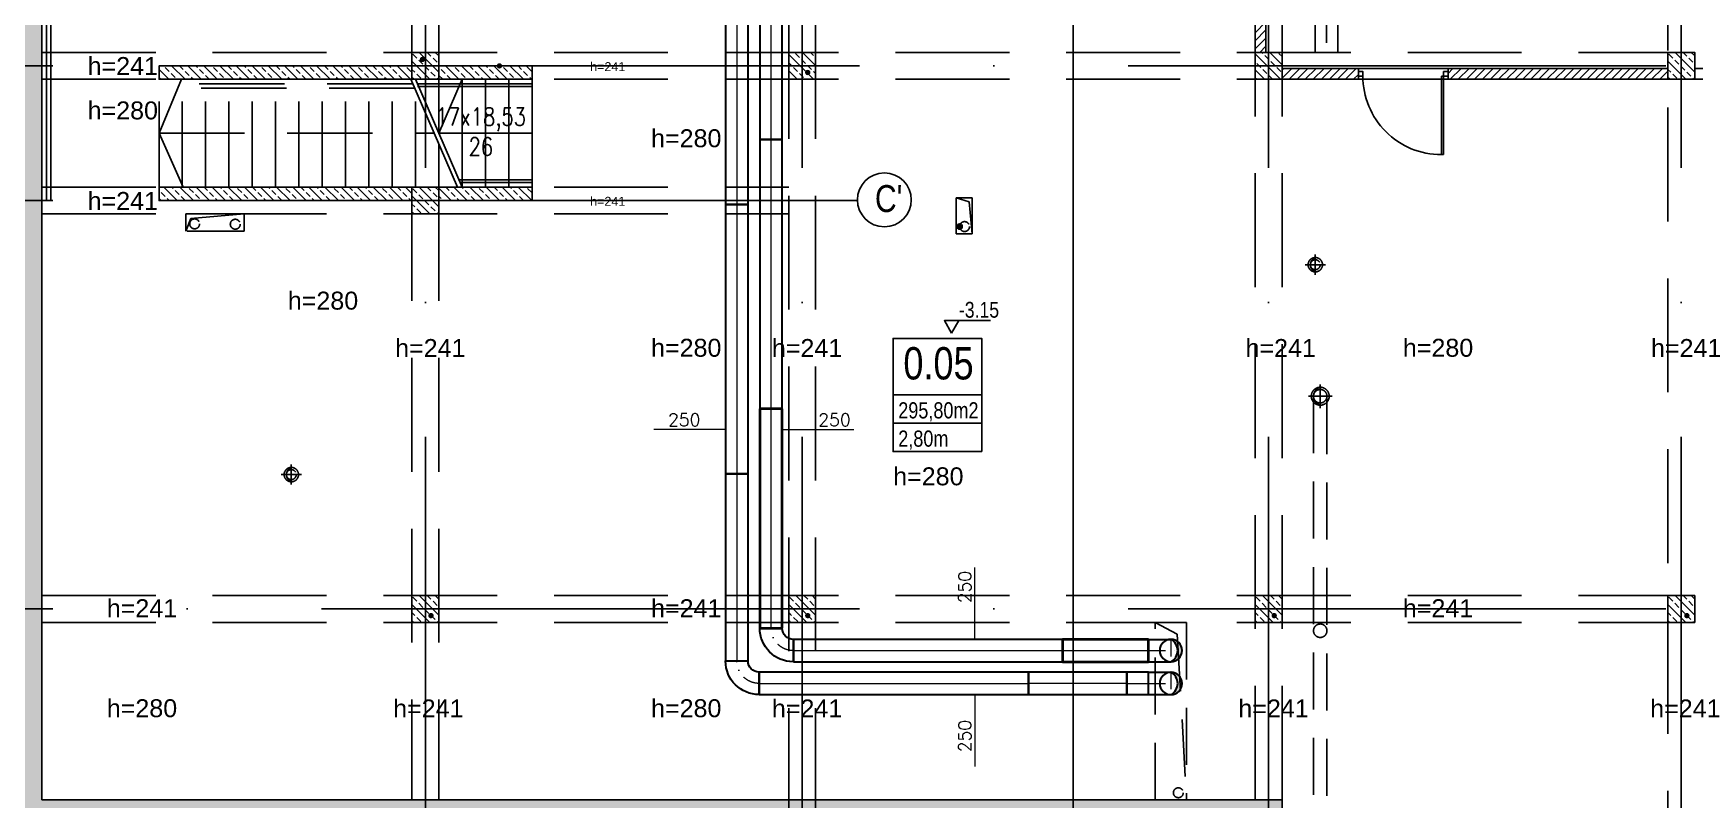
# Model space of a CAD drawing. Header units: millimetres. Extents: x -135140 to 267856, y -70704 to 149933.
# Drawn here: x 166503 to 185025, y -55041 to -46503 of the extents above; entities that cross this region are included whole.
import ezdxf
from ezdxf.enums import TextEntityAlignment as Align

# ---------------------------------------------------------------- set-up
doc = ezdxf.new("R2010")
doc.units = ezdxf.units.MM
doc.header["$LTSCALE"] = 99.9
for name, pattern in [('0707_PB_080619_gn_xref$0$ACAD_ISO10W100', [18, 12, -3, 0, -3]), ('ACAD_ISO03W100', [30, 12, -18]), ('ACAD_ISO10W100', [18, 12, -3, 0, -3]), ('DASHDOT', [25.4, 12.7, -6.35, 0, -6.35]), ('HIDDEN', [9.525, 6.35, -3.175])]:
    doc.linetypes.add(name, pattern=pattern)
for name, color, linetype in [('+48_ARMATURA', 251, 'Continuous'), ('+48_HACZE', 253, 'Continuous'), ('+48_KANALIZACJA SANIT.', 251, 'Continuous'), ('+48_KOTY', 250, 'Continuous'), ('+48_OPISY', 251, 'Continuous'), ('+48_OPISY T', 251, 'Continuous'), ('+48_OPISY_POM', 250, 'Continuous'), ('+48_OSIE', 8, 'Continuous'), ('+48_PODCIAGI', 250, 'Continuous'), ('+48_PODCIĄG', 250, 'ACAD_ISO03W100'), ('+48_PRZEBICIA', 143, 'Continuous'), ('+48_SCHODY', 250, 'Continuous'), ('+48_SCIANY', 250, 'Continuous'), ('+48_SPUSTY', 150, 'Continuous'), ('+48_STOLARKA_DRZWI', 250, 'Continuous'), ('+48_WEŁNA', 252, 'Continuous'), ('+48_WIDOK', 250, 'Continuous'), ('SCHODY_', 250, 'Continuous')]:
    doc.layers.add(name, color=color, linetype=linetype)
for name, color, linetype, lineweight in [('2DH_SYM', 64, 'Continuous', 18), ('2DL_PRO_N1', 10, 'Continuous', 30), ('2DL_PRO_W11', 160, 'Continuous', 30), ('2DL_PRO_xxx1', 1, 'Continuous', 35), ('CP_AXISAC', 7, 'DASHDOT', 0)]:
    doc.layers.add(name, color=color, linetype=linetype, lineweight=lineweight)
doc.styles.add('ARIAL', font='ARIAL.TTF')
doc.styles.add('CP_ATTR', font='ROMANS.SHX')
doc.styles.add('WRP_ARIAL', font='ARIAL.TTF', dxfattribs={"width": 0.8})
doc.styles.add('wymiary', font='romans.shx', dxfattribs={"width": 0.8})
doc.linetypes.add('ZIGZAG', pattern='A,0.00254,-5.08,[131,ltypeshp.shx,S=5.08,R=0,X=-5.08,Y=0],-10.16,[131,ltypeshp.shx,S=5.08,R=180,X=5.08,Y=0],-5.08', length=20.32254)
pattern_1 = [(135, (-521979.69, -79392.44), (-89.802561, -89.802561), []), (135, (-521979.69, -79302.64), (-89.802561, -89.802561), [63.5, -31.75])]
pattern_2 = [(135, (-521979.69, -79392.44), (-89.802561, -89.802561), []), (135, (-521979.69, -79302.64), (-89.802561, -89.802561), [63.5, -31.75])]
pattern_3 = [(225, (-521979.69, -79392.44), (44.9012806, -44.9012806), [])]

# ---------------------------------------------------------------- blocks, each defined once
blk = doc.blocks.new('OZN_OSI')
at = {"layer": '+48_OSIE', "linetype": 'Continuous', "ltscale": 5}
blk.add_circle((0, -30), 30, dxfattribs=at)
at = {"layer": '+48_OSIE', "linetype": 'Continuous', "ltscale": 5, "style": 'WRP_ARIAL', "width": 0.8}
blk.add_attdef('NR', (-23.3, -43.5), '', height=30, dxfattribs=at)
blk = doc.blocks.new('drzwi')
at = {"layer": '+48_STOLARKA_DRZWI'}
for p, q in [((-2, 0), (-2, -70)), ((0, 0), (-2, 0)), ((0, 0), (0, -70)), ((-2, -70), (0, -70))]:
    blk.add_line(p, q, dxfattribs=at)
blk.add_arc((-2, 0), 70, 180, 270, dxfattribs=at)
blk = doc.blocks.new('DRZWI_90')
at = {"layer": '+48_STOLARKA_DRZWI'}
for points in [[(36405.5, 16749.3), (36405.5, 16744.3), (36410.5, 16744.3), (36410.5, 16749.3)], [(36405.5, 16654.3), (36405.5, 16649.3), (36410.5, 16649.3), (36410.5, 16654.3)]]:
    blk.add_lwpolyline(points, close=True, dxfattribs=at)
at = {"layer": '+48_STOLARKA_DRZWI', "xscale": 1.25, "yscale": 1.25, "zscale": 1.25, "rotation": 270}
blk.add_blockref('drzwi', (36405.5, 16654.3), dxfattribs=at)
blk = doc.blocks.new('OPISY_POM_METKA')
at = {"layer": '+48_OPISY_POM', "ltscale": 5}
for points in [[(0, -70), (109.7, -70), (109.7, 0), (0, 0)], [(109.7, -105), (0, -105), (0, -70), (109.7, -70)]]:
    blk.add_lwpolyline(points, close=True, dxfattribs=at)
at = {"layer": '+48_OPISY_POM'}
blk.add_lwpolyline([(109.7, -140), (0, -140), (0, -105), (109.7, -105)], close=True, dxfattribs=at)
at = {"layer": '+48_OPISY_POM', "ltscale": 5, "style": 'WRP_ARIAL', "width": 0.8}
for tag, p, height in [('NRPOM', (25.8, -50.8), 40), ('POW', (6.4, -99), 20)]:
    blk.add_attdef(tag, p, '', height=height, dxfattribs=at)
at = {"layer": '+48_OPISY_POM', "style": 'WRP_ARIAL', "width": 0.8}
blk.add_attdef('H', (6.4, -134), '', height=20, dxfattribs=at)
blk = doc.blocks.new('2CP_AC_ELBW_RO_D250_D250_R250_A90_E0_F0')
at = {"ltscale": 0.15}
for p, q in [((375, 250), (125, 250)), ((125, 250), (125, 250)), ((375, 250), (375, 250)), ((0, -125), (0, 125)), ((0, 125), (0, 125)), ((0, -125), (0, -125))]:
    blk.add_line(p, q, dxfattribs=at)
for radius in [375, 125]:
    blk.add_arc((0, 250), radius, 270, 0, dxfattribs=at)
at = {"layer": 'CP_AXISAC', "ltscale": 0.15}
for p, q in [((250, 250), (250, 250)), ((0, 0), (0, 0))]:
    blk.add_line(p, q, dxfattribs=at)
blk.add_arc((0, 250), 250, 270, 0, dxfattribs=at)
at = {"linetype": 'ByBlock', "ltscale": 0.15, "style": 'CP_ATTR', "flags": 9}
for tag in ['NAME', 'PRODUCER', 'PRODUCT-TYPE', 'ARTICLE', 'FLOW', 'OTHER']:
    blk.add_attdef(tag, (0, 0), '', height=0.0001, dxfattribs=at)
blk = doc.blocks.new('RoZplus')
blk.add_hatch(color=256).paths.add_polyline_path([(0, 0.5, -0.6), (0, -0.5, 1)])
for centre, radius, start, end in [((0, 0), 0.5, 90, 270), ((0, 0), 0.5, 270, 90), ((-0.267, 0), 0.567, 298.07249, 61.92751)]:
    blk.add_arc(centre, radius, start, end)
blk = doc.blocks.new('2CP_AC_ELBZ_RO_D250_D250_R250_A90_E0_F0_ys')
at = {"ltscale": 0.15}
for p, q in [((0, -125), (0, 125)), ((0, 125), (0, 125)), ((0, 125), (250, 125)), ((0, -125), (0, -125)), ((0, -125), (250, -125))]:
    blk.add_line(p, q, dxfattribs=at)
at = {"layer": 'CP_AXISAC', "ltscale": 0.15}
for p, q in [((0, 0), (375, 0)), ((250, 125), (250, -125))]:
    blk.add_line(p, q, dxfattribs=at)
at = {"ltscale": 0.15, "xscale": 250, "yscale": 250}
blk.add_blockref('RoZplus', (250, 0), dxfattribs=at)
at = {"linetype": 'ByBlock', "ltscale": 0.15, "style": 'CP_ATTR', "flags": 9}
for tag in ['NAME', 'PRODUCER', 'PRODUCT-TYPE', 'ARTICLE', 'FLOW', 'OTHER']:
    blk.add_attdef(tag, (0, 0), '', height=0.0001, dxfattribs=at)
blk = doc.blocks.new('2CP_AC_PIPE_RO')
at = {"ltscale": 0.15}
for p, q in [((1, 0.5), (0, 0.5)), ((0, 0.5), (0, -0.5)), ((1, -0.5), (1, 0.5)), ((0, -0.5), (1, -0.5))]:
    blk.add_line(p, q, dxfattribs=at)
at = {"layer": 'CP_AXISAC', "ltscale": 0.15}
blk.add_line((0, 0), (1, 0), dxfattribs=at)
at = {"linetype": 'ByBlock', "ltscale": 0.15, "style": 'CP_ATTR', "flags": 9}
for tag in ['NAME', 'PRODUCER', 'PRODUCT-TYPE', 'ARTICLE', 'FLOW', 'OTHER']:
    blk.add_attdef(tag, (0, 0), '', height=0.0001, dxfattribs=at)
blk = doc.blocks.new('CPHS_DS08')
blk.add_line((0, 0), (2, 0))
at = {"linetype": 'ByBlock', "style": 'CP_ATTR', "flags": 9}
blk.add_attdef('VAL', text='', height=0.00005, dxfattribs=at).set_placement((0.408, 0.182), align=Align.MIDDLE_LEFT)
at = {"style": 'CP_ATTR', "flags": 14}
blk.add_attdef('FI', text='', height=0.35, dxfattribs=at).set_placement((0.784, 0.275), align=Align.MIDDLE)
at = {"style": 'CP_ATTR', "flags": 12}
blk.add_attdef('EVAL_W_MM', text='', height=0.35, dxfattribs=at).set_placement((1.006, 0.275), align=Align.MIDDLE_LEFT)
blk = doc.blocks.new('CPHS_DS09')
blk.add_line((0, 0), (-2, 0))
at = {"style": 'CP_ATTR', "flags": 14}
blk.add_attdef('FI', text='', height=0.35, dxfattribs=at).set_placement((-1.807, 0.275), align=Align.MIDDLE)
at = {"style": 'CP_ATTR', "flags": 12}
blk.add_attdef('EVAL_W_MM', text='', height=0.35, dxfattribs=at).set_placement((-1.604, 0.275), align=Align.MIDDLE_LEFT)
at = {"linetype": 'ByBlock', "style": 'CP_ATTR', "flags": 9}
blk.add_attdef('VAL', text='', height=0.00005, dxfattribs=at).set_placement((-1.342, 0.182), align=Align.MIDDLE_LEFT)

msp = doc.modelspace()

# ---------------------------------------------------------------- hatches: boundary and pattern name
at = {"layer": '+48_HACZE'}
h = msp.add_hatch(dxfattribs=at)
h.set_pattern_fill('ANSI33', color=256, scale=20, angle=90, style=0)
h.set_pattern_definition([(135, (-521979.69, -79392.44), (-89.802561, -89.802561), []), (135, (-521979.69, -79302.64), (-89.802561, -89.802561), [63.5, -31.75])])
h.paths.add_polyline_path([(182681, -56378), (182681, -56336), (180275, -56336), (180275, -56461), (182681, -56461)])
h.paths.add_polyline_path([(182681, -56211), (180425, -56211), (180425, -55838), (180275, -55838), (180275, -56336), (182681, -56336)])
h.paths.add_polyline_path([(180275, -56336), (180175, -56336), (180175, -56461), (180275, -56461)])
h.paths.add_polyline_path([(180275, -55838), (180175, -55838), (180175, -56336), (180275, -56336)])
h.paths.add_polyline_path([(180275, -55166), (180125, -55166), (180125, -55291), (180175, -55291), (180175, -55838), (180275, -55838)])
h.paths.add_polyline_path([(180425, -55166), (180275, -55166), (180275, -55838), (180425, -55838)])
h.paths.add_polyline_path([(180425, -55041), (180275, -55041), (180275, -55166), (180425, -55166)])
h.paths.add_polyline_path([(180275, -55041), (180125, -55041), (180125, -55166), (180275, -55166)])
h.paths.add_polyline_path([(180125, -55041), (175225, -55041), (175225, -55166), (180125, -55166)])
h.paths.add_polyline_path([(180125, -55166), (175225, -55166), (175225, -55291), (180125, -55291)])
h.paths.add_polyline_path([(175225, -55041), (175075, -55041), (175075, -55166), (175225, -55166)])
h.paths.add_polyline_path([(175225, -55166), (175075, -55166), (175075, -55291), (175225, -55291)])
h.paths.add_polyline_path([(175075, -55166), (174925, -55166), (174925, -55291), (175075, -55291)])
h.paths.add_polyline_path([(175075, -55041), (174925, -55041), (174925, -55166), (175075, -55166)])
h.paths.add_polyline_path([(174925, -55041), (172352, -55041), (172352, -55166), (174925, -55166)])
h.paths.add_polyline_path([(174925, -55166), (172352, -55166), (172352, -55291), (174925, -55291)])
h.paths.add_polyline_path([(172352, -55166), (170875, -55166), (170875, -55291), (172352, -55291), (172352, -55277)])
h.paths.add_polyline_path([(172352, -55041), (170875, -55041), (170875, -55166), (172352, -55166)])
h.paths.add_polyline_path([(170875, -55041), (167065, -55041), (167065, -55166), (170875, -55166)])
h.paths.add_polyline_path([(170875, -55166), (167065, -55166), (167065, -55291), (170875, -55291)])
h.paths.add_polyline_path([(167065, -55166), (166475, -55166), (166475, -55291), (167065, -55291)])
h.paths.add_polyline_path([(167065, -55041), (166600, -55041), (166600, -52916), (166475, -52916), (166475, -55166), (167065, -55166)])
h.paths.add_polyline_path([(166475, -55166), (166350, -55166), (166350, -55291), (166475, -55291)])
h.paths.add_polyline_path([(166475, -52916), (166350, -52916), (166350, -55166), (166475, -55166)])
h.paths.add_polyline_path([(166475, -52200), (166355, -52200), (166350, -52200), (166350, -52916), (166475, -52916)])
h.paths.add_polyline_path([(166600, -52200), (166475, -52200), (166475, -52916), (166600, -52916)])
h.paths.add_polyline_path([(166600, -49899), (166475, -49899), (166475, -52200), (166600, -52200)])
h.paths.add_polyline_path([(166475, -49899), (166350, -49899), (166350, -52200), (166468, -52200), (166475, -52200)])
h.paths.add_polyline_path([(166475, -48366), (166350, -48366), (166350, -49899), (166475, -49899)])
h.paths.add_polyline_path([(166600, -48446), (166600, -48366), (166475, -48366), (166475, -49899), (166600, -49899)])
h.paths.add_polyline_path([(166600, -46991), (166600, -46866), (166475, -46866), (166475, -48366), (166600, -48366)])
h.paths.add_polyline_path([(166475, -46866), (166350, -46866), (166350, -48366), (166475, -48366)])
h.paths.add_polyline_path([(166475, -43971), (166350, -43971), (166350, -46866), (166475, -46866)])
h.paths.add_polyline_path([(166600, -43971), (166475, -43971), (166475, -46866), (166600, -46866)])
h.paths.add_polyline_path([(166475, -40616), (166350, -40616), (166350, -43971), (166475, -43971)])
h.paths.add_polyline_path([(166600, -40616), (166475, -40616), (166475, -43971), (166600, -43971)])
h.paths.add_polyline_path([(166475, -39591), (166350, -39591), (166350, -40616), (166475, -40616)])
h.paths.add_polyline_path([(166600, -39591), (166475, -39591), (166475, -40616), (166600, -40616)])
h = msp.add_hatch(dxfattribs=at)
h.set_pattern_fill('ANSI31', color=256, scale=20, angle=180, style=0)
h.set_pattern_definition(pattern_3)
h.paths.add_polyline_path([(180125, -46716), (180245, -46716), (180245, -40766), (180125, -40766)])
h = msp.add_hatch(dxfattribs=at)
h.set_pattern_fill('ANSI33', color=256, scale=20, angle=90, style=0)
h.set_pattern_definition([(135, (-521979.69, -85642.44), (-89.802561, -89.802561), []), (135, (-521979.69, -85552.64), (-89.802561, -89.802561), [63.5, -31.75])])
h.paths.add_polyline_path([(170725, -47016), (171025, -47016), (171025, -46716), (170725, -46716)])
h = msp.add_hatch(dxfattribs=at)
h.set_pattern_fill('ANSI33', color=256, scale=20, angle=90, style=0)
h.set_pattern_definition(pattern_1)
h.paths.add_polyline_path([(175075, -46866), (174925, -46866), (174925, -47016), (175075, -47016)])
h.paths.add_polyline_path([(175075, -47016), (175225, -47016), (175225, -46866), (175075, -46866)])
h.paths.add_polyline_path([(175225, -46716), (175075, -46716), (175075, -46866), (175225, -46866)])
h.paths.add_polyline_path([(175075, -46866), (175075, -46716), (174925, -46716), (174925, -46866)])
h = msp.add_hatch(dxfattribs=at)
h.set_pattern_fill('ANSI33', color=256, scale=20, angle=90, style=0)
h.set_pattern_definition(pattern_1)
h.paths.add_polyline_path([(180275, -46716), (180125, -46716), (180125, -46866), (180275, -46866)])
h.paths.add_polyline_path([(180275, -46716), (180275, -46866), (180425, -46866), (180425, -46716)])
h.paths.add_polyline_path([(180425, -47016), (180425, -46866), (180275, -46866), (180275, -47016)])
h.paths.add_polyline_path([(180275, -46866), (180125, -46866), (180125, -47016), (180275, -47016)])
h = msp.add_hatch(dxfattribs=at)
h.set_pattern_fill('ANSI33', color=256, scale=20, angle=90, style=0)
h.set_pattern_definition([(135, (-507979.69, -85642.44), (-89.802561, -89.802561), []), (135, (-507979.69, -85552.64), (-89.802561, -89.802561), [63.5, -31.75])])
h.paths.add_polyline_path([(184725, -47016), (185025, -47016), (185025, -46716), (184725, -46716)])
h = msp.add_hatch(dxfattribs=at)
h.set_pattern_fill('ANSI33', color=256, scale=20, angle=90, style=0)
h.set_pattern_definition(pattern_2)
h.paths.add_polyline_path([(170725, -46866), (167905, -46866), (167905, -47016), (170725, -47016)])
h = msp.add_hatch(dxfattribs=at)
h.set_pattern_fill('ANSI33', color=256, scale=20, angle=90, style=0)
h.set_pattern_definition(pattern_2)
h.paths.add_polyline_path([(172065, -46866), (171025, -46866), (171025, -47016), (172065, -47016)])
h = msp.add_hatch(dxfattribs=at)
h.set_pattern_fill('ANSI31', color=256, scale=20, angle=180, style=0)
h.set_pattern_definition(pattern_3)
h.paths.add_polyline_path([(180425, -46896), (181275, -46896), (181275, -47016), (180425, -47016)])
h = msp.add_hatch(dxfattribs=at)
h.set_pattern_fill('ANSI31', color=256, scale=20, angle=180, style=0)
h.set_pattern_definition([(225, (-521979.69, -79392.44), (44.9012806, -44.9012806), [])])
h.paths.add_polyline_path([(182275, -46896), (184725, -46896), (184725, -47016), (182275, -47016)])
h = msp.add_hatch(dxfattribs=at)
h.set_pattern_fill('ANSI33', color=256, scale=20, angle=90, style=0)
h.set_pattern_definition(pattern_2)
h.paths.add_polyline_path([(170725, -48366), (167905, -48366), (167905, -48216), (170725, -48216)])
h = msp.add_hatch(dxfattribs=at)
h.set_pattern_fill('ANSI33', color=256, scale=20, angle=90, style=0)
h.set_pattern_definition([(135, (-521979.69, -87142.44), (-89.802561, -89.802561), []), (135, (-521979.69, -87052.64), (-89.802561, -89.802561), [63.5, -31.75])])
h.paths.add_polyline_path([(170725, -48516), (171025, -48516), (171025, -48216), (170725, -48216)])
h = msp.add_hatch(dxfattribs=at)
h.set_pattern_fill('ANSI33', color=256, scale=20, angle=90, style=0)
h.set_pattern_definition(pattern_2)
h.paths.add_polyline_path([(172065, -48366), (171025, -48366), (171025, -48216), (172065, -48216)])
h = msp.add_hatch(dxfattribs=at)
h.set_pattern_fill('ANSI33', color=256, scale=20, angle=90, style=0)
h.set_pattern_definition([(135, (-521979.69, -91692.44), (-89.802561, -89.802561), []), (135, (-521979.69, -91602.64), (-89.802561, -89.802561), [63.5, -31.75])])
h.paths.add_polyline_path([(170725, -53066), (171025, -53066), (171025, -52766), (170725, -52766)])
h = msp.add_hatch(dxfattribs=at)
h.set_pattern_fill('ANSI33', color=256, scale=20, angle=90, style=0)
h.set_pattern_definition([(135, (-517779.69, -91692.44), (-89.802561, -89.802561), []), (135, (-517779.69, -91602.64), (-89.802561, -89.802561), [63.5, -31.75])])
h.paths.add_polyline_path([(174925, -53066), (175225, -53066), (175225, -52766), (174925, -52766)])
h = msp.add_hatch(dxfattribs=at)
h.set_pattern_fill('ANSI33', color=256, scale=20, angle=90, style=0)
h.set_pattern_definition([(135, (-512579.69, -91692.44), (-89.802561, -89.802561), []), (135, (-512579.69, -91602.64), (-89.802561, -89.802561), [63.5, -31.75])])
h.paths.add_polyline_path([(180125, -53066), (180425, -53066), (180425, -52766), (180125, -52766)])
h = msp.add_hatch(dxfattribs=at)
h.set_pattern_fill('ANSI33', color=256, scale=20, angle=90, style=0)
h.set_pattern_definition([(135, (-507979.69, -91692.44), (-89.802561, -89.802561), []), (135, (-507979.69, -91602.64), (-89.802561, -89.802561), [63.5, -31.75])])
h.paths.add_polyline_path([(184725, -53066), (185025, -53066), (185025, -52766), (184725, -52766)])
at = {"layer": '+48_OPISY T'}
h = msp.add_hatch(color=256, dxfattribs=at)
edge = h.paths.add_edge_path()
edge.add_arc((170842, -46794), 30, 0, 360)
h = msp.add_hatch(color=256, dxfattribs=at)
edge = h.paths.add_edge_path()
edge.add_arc((171700, -46866), 30, 0, 360)
h = msp.add_hatch(color=256, dxfattribs=at)
edge = h.paths.add_edge_path()
edge.add_arc((175137, -46940), 30, 0, 360)
h = msp.add_hatch(color=256, dxfattribs=at)
edge = h.paths.add_edge_path()
edge.add_arc((176830, -48656), 30, 0, 360)
h = msp.add_hatch(color=256, dxfattribs=at)
edge = h.paths.add_edge_path()
edge.add_arc((170937, -52990), 30, 0, 360)
h = msp.add_hatch(color=256, dxfattribs=at)
edge = h.paths.add_edge_path()
edge.add_arc((175137, -52990), 30, 0, 360)
h = msp.add_hatch(color=256, dxfattribs=at)
edge = h.paths.add_edge_path()
edge.add_arc((180337, -52990), 30, 0, 360)
h = msp.add_hatch(color=256, dxfattribs=at)
edge = h.paths.add_edge_path()
edge.add_arc((184937, -52990), 30, 0, 360)

# ---------------------------------------------------------------- linework, layer by layer
at = {"layer": '+48_ARMATURA'}
msp.add_lwpolyline([(169787, -47006), (169787, -47006)], dxfattribs=at)
at = {"layer": '+48_KANALIZACJA SANIT.', "linetype": 'HIDDEN', "ltscale": 0.5}
for centre in [(168302, -48626), (176885, -48656), (169380, -51419), (179268, -54963)]:
    msp.add_circle(centre, 55, dxfattribs=at)
at = {"layer": '+48_KOTY', "ltscale": 5}
msp.add_line((176821, -49703), (177173, -49703), dxfattribs=at)
msp.add_lwpolyline([(176741, -49842), (176821, -49703), (176661, -49703)], close=True, dxfattribs=at)
at = {"layer": '+48_OPISY T'}
msp.add_circle((176830, -48656), 30, dxfattribs=at)
at = {"layer": '+48_OSIE', "linetype": 'ACAD_ISO10W100', "ltscale": 5}
for p, q in [((170875, -33017), (170875, -57353)), ((175075, -33017), (175075, -57353)), ((180275, -33017), (180275, -57353)), ((184875, -33017), (184875, -57353)), ((180920, -40616), (180920, -46866)), ((160727, -46866), (191870, -46866)), ((160727, -48366), (175691, -48366)), ((160727, -52916), (191870, -52916))]:
    msp.add_line(p, q, dxfattribs=at)
at = {"layer": '+48_PODCIAGI', "linetype": 'HIDDEN', "ltscale": 3}
for p, q in [((180795, -46716), (180795, -40766)), ((181045, -46716), (181045, -40766))]:
    msp.add_line(p, q, dxfattribs=at)
at = {"layer": '+48_PODCIĄG', "linetype": 'HIDDEN', "ltscale": 2}
for p, q in [((170725, -47016), (170725, -34621)), ((171025, -47016), (171025, -34621)), ((174925, -55290), (174925, -34621)), ((175225, -55290), (175225, -34621)), ((180125, -55041), (180125, -34621)), ((180425, -55041), (180425, -34621)), ((184725, -56211), (184725, -34621)), ((166600, -46716), (190550, -46716)), ((166600, -47016), (190520, -47016)), ((166600, -48216), (174925, -48216)), ((170725, -48216), (170725, -55040)), ((171025, -48216), (171025, -55040)), ((166600, -48516), (174925, -48516)), ((166600, -52766), (190520, -52766)), ((166600, -53066), (190520, -53066))]:
    msp.add_line(p, q, dxfattribs=at)
at = {"layer": '+48_PRZEBICIA', "linetype": '0707_PB_080619_gn_xref$0$ACAD_ISO10W100', "ltscale": 0.5}
for p, q in [((180907, -49081), (180683, -49081)), ((180795, -48969), (180795, -49193)), ((180982, -50546), (180718, -50546)), ((180962, -50546), (180738, -50546)), ((180850, -50414), (180850, -50678)), ((180850, -50434), (180850, -50658)), ((169492, -51419), (169268, -51419)), ((169380, -51307), (169380, -51531))]:
    msp.add_line(p, q, dxfattribs=at)
at = {"layer": '+48_PRZEBICIA', "linetype": 'HIDDEN'}
for p, q in [((180775, -50546), (180775, -56641)), ((180925, -50556), (180925, -56641))]:
    msp.add_line(p, q, dxfattribs=at)
for points in [[(176970, -48336), (176970, -48736), (176790, -48736), (176790, -48336)], [(168205, -48706), (168205, -48516), (168855, -48516), (168855, -48706)], [(179010, -53066), (179360, -53066), (179360, -55041), (179010, -55041)]]:
    msp.add_lwpolyline(points, close=True, dxfattribs=at)
for points in [[(176790, -48336), (176938, -48380), (176970, -48736)], [(168205, -48706), (168261, -48565), (168855, -48516)], [(179010, -53066), (179255, -53198), (179360, -55041)]]:
    msp.add_lwpolyline(points, dxfattribs=at)
for centre, radius in [((180795, -49081), 80), ((180850, -50546), 100), ((180850, -50546), 75), ((169380, -51419), 80), ((180850, -53158), 75)]:
    msp.add_circle(centre, radius, dxfattribs=at)
for centre, radius, start, end in [((180826, -49081), 85.7, 110.983, 249.017), ((180879, -50546), 104, 106.2609, 253.7391), ((169411, -51419), 85.7, 110.983, 249.017)]:
    msp.add_arc(centre, radius, start, end, dxfattribs=at)
at = {"layer": '+48_SCHODY', "linetype": 'HIDDEN', "ltscale": 1.5}
for p, q in [((167905, -48216), (167905, -47016)), ((168165, -48216), (168165, -47016)), ((168425, -48216), (168425, -47016)), ((168685, -48216), (168685, -47016)), ((168945, -48216), (168945, -47016)), ((169205, -48216), (169205, -47016)), ((169465, -48216), (169465, -47016)), ((169725, -48216), (169725, -47016)), ((169985, -48216), (169985, -47016)), ((170245, -48216), (170245, -47016)), ((170505, -48216), (170505, -47016)), ((170765, -48216), (170765, -47016)), ((170732, -47066), (167905, -47066)), ((170754, -47116), (167905, -47116)), ((167905, -47616), (170971, -47616)), ((168175, -48216), (167905, -47616)), ((171025, -48216), (171025, -47741))]:
    msp.add_line(p, q, dxfattribs=at)
at = {"layer": '+48_SCHODY'}
for p, q in [((171231, -48216), (170711, -47016)), ((171285, -48216), (170765, -47016)), ((171025, -47616), (171025, -47016)), ((171025, -47616), (171285, -47016)), ((171285, -48216), (171285, -47016)), ((171545, -48216), (171545, -47016)), ((171805, -48216), (171805, -47016)), ((172065, -48216), (172065, -47016)), ((172065, -47066), (170787, -47066)), ((172065, -47096), (170787, -47096)), ((171025, -47616), (172065, -47616)), ((172065, -48136), (171250, -48136)), ((172065, -48166), (171263, -48166))]:
    msp.add_line(p, q, dxfattribs=at)
at = {"layer": '+48_SCHODY', "linetype": 'HIDDEN', "ltscale": 1.5}
msp.add_lwpolyline([(167905, -47616), (168155, -47016)], dxfattribs=at)
at = {"layer": '+48_SCIANY'}
for p, q in [((166600, -47016), (166600, -39376)), ((166600, -48516), (166600, -46991))]:
    msp.add_line(p, q, dxfattribs=at)
at = {"layer": '+48_SCIANY', "ltscale": 0.3}
for p, q in [((180475, -46896), (181275, -46896)), ((180475, -47016), (181275, -47016)), ((181275, -46896), (181275, -47016)), ((182275, -46896), (184725, -46896)), ((182275, -46896), (182275, -47016)), ((182275, -47016), (184725, -47016)), ((185025, -46896), (190550, -46896)), ((185025, -47016), (190550, -47016))]:
    msp.add_line(p, q, dxfattribs=at)
at = {"layer": '+48_SCIANY', "ltscale": 3}
for p, q in [((166600, -48446), (166600, -55041)), ((166600, -55041), (180425, -55041))]:
    msp.add_line(p, q, dxfattribs=at)
for points in [[(180125, -46716), (180125, -40766)], [(180245, -46716), (180245, -40766)], [(170725, -46866), (167905, -46866), (167905, -47016), (170725, -47016)], [(171025, -47016), (172065, -47016), (172065, -46866), (171025, -46866)], [(170725, -48216), (167905, -48216), (167905, -48366), (170725, -48366)], [(171025, -48216), (172065, -48216), (172065, -48366), (171025, -48366)], [(180425, -55041), (180425, -55290)]]:
    msp.add_lwpolyline(points, dxfattribs=at)
for points in [[(170725, -47016), (171025, -47016), (171025, -46716), (170725, -46716)], [(174925, -47016), (175225, -47016), (175225, -46716), (174925, -46716)], [(180125, -47016), (180425, -47016), (180425, -46716), (180125, -46716)], [(184725, -47016), (185025, -47016), (185025, -46716), (184725, -46716)], [(170725, -48516), (171025, -48516), (171025, -48216), (170725, -48216)], [(170725, -53066), (171025, -53066), (171025, -52766), (170725, -52766)], [(174925, -53066), (175225, -53066), (175225, -52766), (174925, -52766)], [(180125, -53066), (180425, -53066), (180425, -52766), (180125, -52766)], [(184725, -53066), (185025, -53066), (185025, -52766), (184725, -52766)]]:
    msp.add_lwpolyline(points, close=True, dxfattribs=at)
at = {"layer": '+48_SCIANY', "ltscale": 0.3}
msp.add_lwpolyline([(180425, -46896), (181275, -46896), (181275, -47016), (180425, -47016)], dxfattribs=at)
msp.add_lwpolyline([(182275, -46896), (184725, -46896), (184725, -47016), (182275, -47016)], close=True, dxfattribs=at)
at = {"layer": '+48_SCIANY'}
msp.add_lwpolyline([(180425, -56211), (180425, -55041)], dxfattribs=at)
at = {"layer": '+48_SPUSTY', "linetype": 'HIDDEN', "ltscale": 0.5}
for centre in [(168755, -48630), (180795, -49081)]:
    msp.add_circle(centre, 55, dxfattribs=at)
at = {"layer": '+48_WEŁNA', "linetype": 'ZIGZAG', "ltscale": 0.09}
msp.add_lwpolyline([(166650, -48366), (166650, -39326), (166150, -39326)], dxfattribs=at)
at = {"layer": '+48_WIDOK', "ltscale": 0.3}
for p, q in [((181275, -46896), (182275, -46896)), ((181275, -47016), (182275, -47016))]:
    msp.add_line(p, q, dxfattribs=at)
at = {"layer": '+48_WIDOK'}
for points in [[(166700, -48366), (166700, -39276), (166150, -39276)], [(166700, -48366), (166600, -48366)]]:
    msp.add_lwpolyline(points, dxfattribs=at)
at = {"layer": 'Defpoints', "color": 2, "ltscale": 0.15}
msp.add_line((178094, -32973), (178094, -58828), dxfattribs=at)

# ---------------------------------------------------------------- block references
at = {"layer": '+48_OPISY_POM'}
ref = msp.add_blockref('OPISY_POM_METKA', (176089, -49902), dxfattribs=dict(at, xscale=9, yscale=9, zscale=8.999999999996874))
ref.add_attrib('H', '2,80m', (176146, -51108), dxfattribs={"height": 180, "style": 'WRP_ARIAL', "width": 0.8})
ref.add_attrib('NRPOM', '0.05', (176203, -50359), dxfattribs={"ltscale": 5, "height": 360, "style": 'WRP_ARIAL', "width": 0.8})
ref.add_attrib('POW', '295,80m2', (176146, -50793), dxfattribs={"ltscale": 5, "height": 180, "style": 'WRP_ARIAL', "width": 0.8})
at = {"layer": '+48_STOLARKA_DRZWI', "xscale": 10, "yscale": 10, "zscale": 10, "rotation": 90}
msp.add_blockref('DRZWI_90', (348768, -411035), dxfattribs=at)
at = {"layer": '2DH_SYM', "ltscale": 0.15}
ref = msp.add_blockref('CPHS_DS09', (174221, -50918), dxfattribs=dict(at, xscale=400, yscale=400, zscale=400))
ref.add_attrib('EVAL_W_MM', '250', dxfattribs={"layer": '0', "height": 140, "style": 'CP_ATTR', "flags": 12}).set_placement((173580, -50808), align=Align.MIDDLE_LEFT)
ref = msp.add_blockref('CPHS_DS08', (174852, -50918), dxfattribs=dict(at, xscale=400, yscale=400, zscale=400))
ref.add_attrib('EVAL_W_MM', '250', dxfattribs={"layer": '0', "height": 140, "style": 'CP_ATTR', "flags": 12}).set_placement((175255, -50808), align=Align.MIDDLE_LEFT)
ref = msp.add_blockref('CPHS_DS08', (176998, -53254), dxfattribs=dict(at, xscale=400, yscale=400, zscale=400, rotation=90))
ref.add_attrib('EVAL_W_MM', '250', dxfattribs={"layer": '0', "height": 140, "rotation": 90, "style": 'CP_ATTR', "flags": 12}).set_placement((176888, -52852), align=Align.MIDDLE_LEFT)
ref = msp.add_blockref('CPHS_DS09', (176998, -53870), dxfattribs=dict(at, xscale=400, yscale=400, zscale=400, rotation=90))
ref.add_attrib('EVAL_W_MM', '250', dxfattribs={"layer": '0', "height": 140, "rotation": 90, "style": 'CP_ATTR', "flags": 12}).set_placement((176888, -54511), align=Align.MIDDLE_LEFT)
at = {"layer": '2DL_PRO_N1', "ltscale": 0.15, "xscale": 3000, "yscale": 250, "zscale": 250, "rotation": 270}
for p in [(174727, -44685), (174727, -47685)]:
    msp.add_blockref('2CP_AC_PIPE_RO', p, dxfattribs=at)
at = {"layer": '2DL_PRO_N1', "ltscale": 0.15, "yscale": -1, "zscale": 250, "rotation": 180}
msp.add_blockref('2CP_AC_ELBW_RO_D250_D250_R250_A90_E0_F0', (174977, -53379), dxfattribs=at)
at = {"layer": '2DL_PRO_N1', "ltscale": 0.15, "xscale": 3000, "yscale": 250, "zscale": 250}
msp.add_blockref('2CP_AC_PIPE_RO', (174977, -53379), dxfattribs=at)
at = {"layer": '2DL_PRO_N1', "ltscale": 0.15, "zscale": 250}
msp.add_blockref('2CP_AC_ELBZ_RO_D250_D250_R250_A90_E0_F0_ys', (178936, -53379), dxfattribs=at)
at = {"layer": '2DL_PRO_W11', "ltscale": 0.15, "yscale": 250, "zscale": 250}
for p, xscale, rotation in [((174346, -45411), 3000, 270), ((174346, -48411), 3000, 270), ((174346, -51411), 2083.36894494958, 270), ((178695, -53745), 1098.660745501984, 180.0000000000004)]:
    msp.add_blockref('2CP_AC_PIPE_RO', p, dxfattribs=dict(at, xscale=xscale, rotation=rotation))
at = {"layer": '2DL_PRO_W11', "ltscale": 0.15, "yscale": -1, "zscale": 250, "rotation": 180}
msp.add_blockref('2CP_AC_ELBW_RO_D250_D250_R250_A90_E0_F0', (174596, -53745), dxfattribs=at)
at = {"layer": '2DL_PRO_W11', "ltscale": 0.15, "yscale": 250, "zscale": 250}
for p, xscale in [((174596, -53745), 3000), ((178695, -53745), 240.547833371209)]:
    msp.add_blockref('2CP_AC_PIPE_RO', p, dxfattribs=dict(at, xscale=xscale))
at = {"layer": '2DL_PRO_W11', "ltscale": 0.15, "zscale": 250}
msp.add_blockref('2CP_AC_ELBZ_RO_D250_D250_R250_A90_E0_F0_ys', (178936, -53745), dxfattribs=at)
at = {"layer": '2DL_PRO_xxx1', "ltscale": 0.15, "xscale": 2443.819351761078, "yscale": 250, "zscale": 250, "rotation": 270}
msp.add_blockref('2CP_AC_PIPE_RO', (174727, -50685), dxfattribs=at)
at = {"layer": '2DL_PRO_xxx1', "ltscale": 0.15, "xscale": 958.6295199720188, "yscale": 250, "zscale": 250}
msp.add_blockref('2CP_AC_PIPE_RO', (177977, -53379), dxfattribs=at)
at = {"layer": 'SCHODY_'}
ref = msp.add_blockref('OZN_OSI', (175991, -48059), dxfattribs=dict(at, xscale=10, yscale=10, zscale=10))
ref.add_attrib('NR', "C'", (175886, -48494), dxfattribs={"layer": '+48_OSIE', "linetype": 'Continuous', "ltscale": 5, "height": 300, "style": 'WRP_ARIAL', "width": 0.8})

# ---------------------------------------------------------------- texts
at = {"layer": '+48_KOTY', "style": 'WRP_ARIAL', "width": 0.8}
msp.add_attdef('-3.15', (176822, -49671), '', height=176, dxfattribs=at)
at = {"layer": '+48_OPISY', "attachment_point": 7, "style": 'ARIAL'}
for s, insert, char_height, width in [('h=241', (167109, -46968), 200, 2349.38), ('h=241', (172711, -46925), 100, 1174.69), ('h=280', (167109, -47465), 200, 2349.38), ('h=280', (173390, -47775), 200, 2349.38), ('h=241', (167109, -48471), 200, 2349.38), ('h=241', (172711, -48425), 100, 1174.69), ('h=280', (169341, -49584), 200, 2349.38), ('h=241', (170537, -50109), 200, 2349.38), ('h=280', (173390, -50109), 200, 2349.38), ('h=241', (174737, -50109), 200, 2349.38), ('h=241', (180017, -50109), 200, 2269.03), ('h=280', (181771, -50109), 200, 2349.38), ('h=241', (184537, -50109), 200, 2349.38), ('h=280', (176089, -51541), 200, 2349.38), ('h=241', (167323, -53007), 200, 2349.38), ('h=241', (173390, -53007), 200, 2349.38), ('h=241', (181771, -53007), 200, 2349.38), ('h=280', (167323, -54124), 200, 2349.38), ('h=241', (170515, -54124), 200, 2409.98), ('h=280', (173390, -54124), 200, 2349.38), ('h=241', (174737, -54124), 200, 2349.38), ('h=241', (179937, -54124), 200, 2349.38), ('h=241', (184528, -54124), 200, 2349.38)]:
    msp.add_mtext(s, dxfattribs=dict(at, insert=insert, char_height=char_height, width=width))
at = {"layer": '+48_SCHODY', "insert": (171493, -47332), "char_height": 200, "width": 3297.34, "attachment_point": 2, "style": 'wymiary'}
msp.add_mtext('17x18,53\\P26', dxfattribs=at)

doc.saveas('drawing.dxf')
